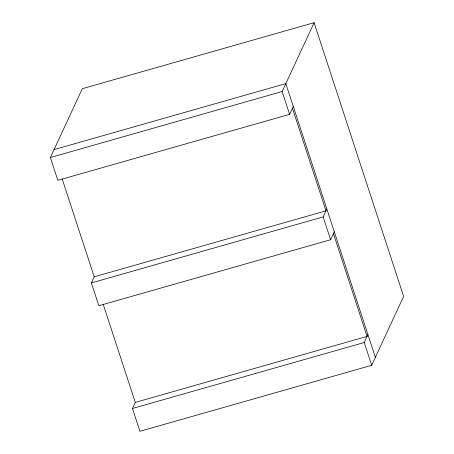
<?xml version="1.0" encoding="UTF-8"?>
<svg xmlns="http://www.w3.org/2000/svg" width="454" height="454" viewBox="0 0 454 454"><rect width="100%" height="100%" fill="white"/><g stroke="black" fill="none" stroke-linecap="round" stroke-linejoin="round"><path stroke-width="0.68" d="M293.29 106.423L289.612 114.34L57.828 180.329L50.366 157.521L82.316 88.689L314.106 22.7L403.634 296.411L375.362 357.326M334.303 231.812L330.625 239.729L98.841 305.718L91.379 282.91L94.205 276.815L62.187 178.933M54.043 149.604L285.827 83.615L375.379 357.394L371.707 365.311L139.917 431.3L132.46 408.492L135.286 402.397L103.206 304.328M289.612 114.34L282.15 91.532L314.106 22.7M330.625 239.729L323.169 216.921L326.84 208.999M371.707 365.311L364.244 342.503L367.922 334.581M50.366 157.521L282.15 91.532M94.205 276.815L325.995 210.826L292.438 108.251M91.379 282.91L323.169 216.921M135.286 402.397L367.07 336.408L333.457 233.64M132.46 408.492L364.244 342.503"/></g></svg>
